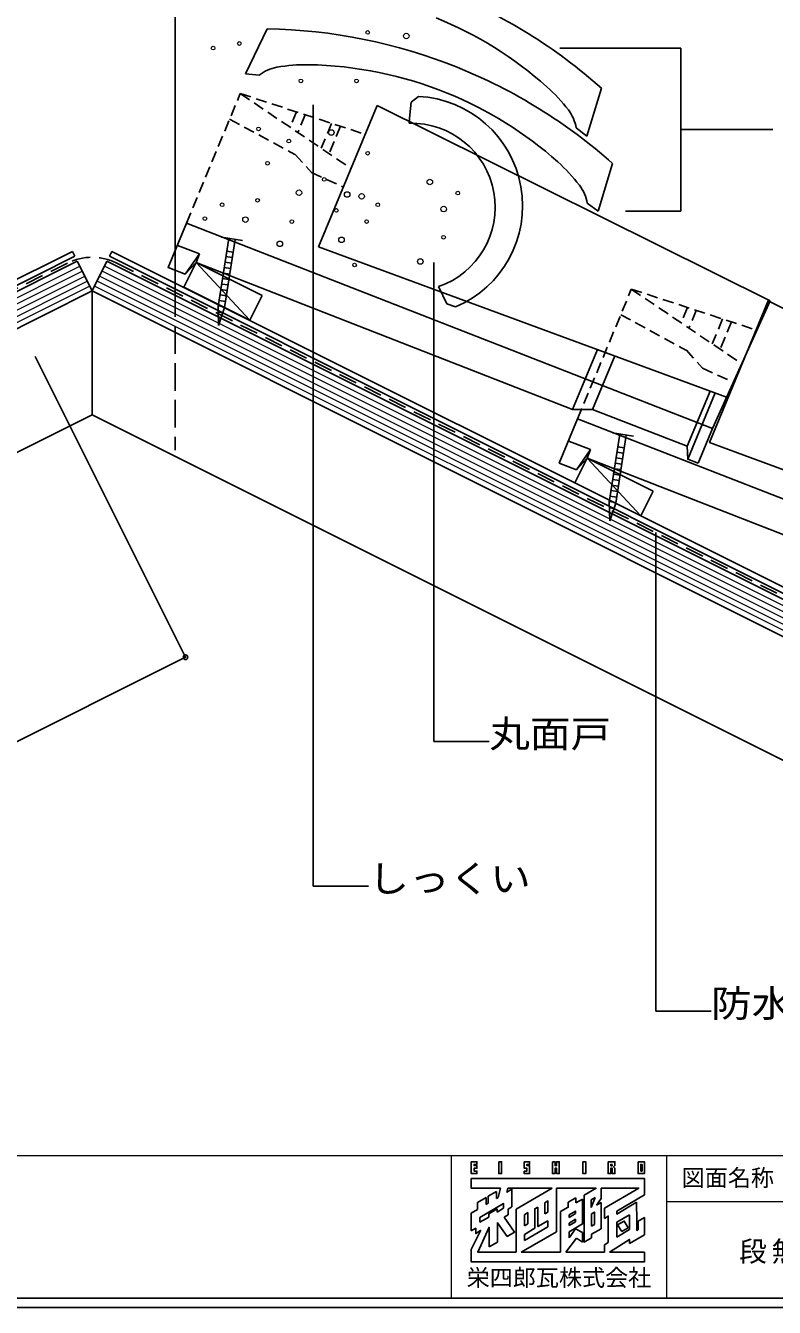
# Model space of a CAD drawing. Units: millimetres, scale not verified. Extents: x -1898 to 2142, y -2692 to 1538.
# Drawn here: x -910 to -505, y -1252 to -557 of the extents above; entities that cross this region are included whole.
import ezdxf
from ezdxf.enums import TextEntityAlignment as Align

# ---------------------------------------------------------------- set-up
doc = ezdxf.new("R2010")
doc.units = ezdxf.units.MM
doc.header["$LTSCALE"] = 5
doc.header["$PDMODE"] = 32
doc.header["$PDSIZE"] = 2.5
for name, pattern in [('DASHED1', [1.8, 1.2, -0.6]), ('DASHED2', [3, 2, -1]), ('DASHED3', [4, 3, -1])]:
    doc.linetypes.add(name, pattern=pattern)
doc.layers.add('0-A', color=7, linetype='Continuous', lineweight=25)
doc.styles.add('ＭＳ ゴシック', font='')
doc.styles.get('ＭＳ ゴシック').set_extended_font_data('MS Gothic')

msp = doc.modelspace()

# ---------------------------------------------------------------- linework, layer by layer
at = {"layer": '0-A', "color": 3}
for p, q in [((-829.345, -314.864), (-829.345, -700.187)), ((-1597.5, -1035.885), (-885.078, -679.669)), ((-885.078, -679.669), (-883.736, -682.352)), ((-864.954, -682.352), (-863.612, -679.669)), ((-151.19, -1035.885), (-863.612, -679.669)), ((-1647.608, -1067.647), (-882.395, -685.035)), ((-1596.158, -1038.568), (-883.736, -682.352)), ((-882.395, -685.035), (-874.345, -701.135)), ((-866.295, -685.035), (-874.345, -701.135)), ((-101.082, -1067.647), (-866.295, -685.035)), ((-152.532, -1038.568), (-864.954, -682.352)), ((-1639.558, -1083.747), (-874.345, -701.135)), ((-874.345, -768.217), (-874.345, -701.135)), ((-109.132, -1083.747), (-874.345, -701.135)), ((-1612.725, -1137.412), (-874.345, -768.217)), ((-135.965, -1137.412), (-874.345, -768.217))]:
    msp.add_line(p, q, dxfattribs=at)
at = {"layer": '0-A', "color": 2}
for p, q in [((-791.145, -583.488), (-779.474, -559.059)), ((-783.897, -584.167), (-791.145, -583.488)), ((-697.503, -595.717), (-701.435, -598.871)), ((-606.146, -617.173), (-598.202, -591.291)), ((-702.235, -607.55), (-701.435, -598.871)), ((-702.485, -610.254), (-702.235, -607.55)), ((-606.146, -617.173), (-611.941, -612.767)), ((-600.146, -657.95), (-592.203, -632.068)), ((-600.146, -657.95), (-605.941, -653.544)), ((-823.198, -664.357), (-538.081, -775.618)), ((-817.984, -685.713), (-823.85, -692.012)), ((-817.984, -685.713), (-613.921, -765.344)), ((-686.615, -698.744), (-682.161, -708.18)), ((-677.387, -709.799), (-682.161, -708.18)), ((-603.067, -765.284), (-613.921, -765.344)), ((-611.219, -770.347), (-326.103, -881.609)), ((-603.067, -765.284), (-551.82, -785.286)), ((-538.081, -775.618), (-545.925, -794.474)), ((-606.006, -791.704), (-611.871, -798.003)), ((-606.006, -791.704), (-401.943, -871.335)), ((-1893.194, -1246.853), (86.806, -1246.853))]:
    msp.add_line(p, q, dxfattribs=at)
at = {"layer": '0-A', "color": 6}
for p, q in [((-620.902, -569.594), (-555.319, -569.594)), ((-555.319, -569.594), (-555.319, -657.95)), ((-754.572, -600.223), (-754.572, -1023.712)), ((-555.319, -613.678), (-505.319, -613.678)), ((-585.317, -657.95), (-555.319, -657.95)), ((-689.052, -685.722), (-689.052, -945.326)), ((-905.268, -736.589), (-823.754, -899.613)), ((-568.849, -1091.391), (-568.849, -832.083)), ((-689.052, -945.326), (-659.052, -945.326)), ((-754.572, -1023.712), (-724.572, -1023.712)), ((-568.849, -1091.391), (-538.849, -1091.391))]:
    msp.add_line(p, q, dxfattribs=at)
at = {"layer": '0-A', "linetype": 'DASHED1'}
for p, q in [((-823.198, -664.357), (-794.063, -594.143)), ((-794.063, -594.143), (-726.37, -616.266)), ((-794.063, -594.143), (-734.038, -634.743)), ((-763.596, -604.098), (-767.046, -612.413)), ((-799.811, -608.001), (-764.456, -627.165)), ((-758.834, -605.655), (-762.826, -615.271)), ((-744.554, -610.321), (-750.162, -623.834)), ((-739.795, -611.877), (-745.941, -626.691)), ((-611.219, -770.347), (-582.085, -700.134)), ((-582.085, -700.134), (-514.392, -722.257)), ((-582.085, -700.134), (-522.06, -740.734)), ((-587.832, -713.992), (-552.478, -733.156)), ((-551.617, -710.089), (-555.067, -718.404)), ((-546.856, -711.646), (-550.847, -721.262)), ((-532.576, -716.312), (-538.184, -729.825)), ((-527.817, -717.868), (-533.963, -732.682))]:
    msp.add_line(p, q, dxfattribs=at)
at = {"layer": '0-A'}
for p, q in [((-751.672, -677.241), (-719.854, -600.559)), ((-719.854, -600.559), (-506.857, -706.442)), ((-792.903, -673.784), (-804.27, -672.037)), ((-796.857, -673.177), (-802.537, -710.133)), ((-828.436, -676.264), (-816.167, -681.054)), ((-797.92, -680.095), (-801.38, -679.564)), ((-751.672, -677.241), (-530.414, -758.633)), ((-824.692, -699.129), (-817.984, -685.713)), ((-823.85, -692.012), (-816.167, -681.054)), ((-817.984, -685.713), (-816.167, -681.054)), ((-817.984, -685.713), (-782.207, -703.601)), ((-798.832, -686.026), (-802.291, -685.494)), ((-798.376, -683.061), (-801.836, -682.529)), ((-800.199, -694.921), (-803.659, -694.39)), ((-799.743, -691.956), (-803.203, -691.424)), ((-799.287, -688.991), (-802.747, -688.459)), ((-824.692, -699.129), (-788.915, -717.018)), ((-801.111, -700.852), (-804.57, -700.32)), ((-800.655, -697.886), (-804.115, -697.354)), ((-802.022, -706.782), (-805.482, -706.25)), ((-801.567, -703.817), (-805.026, -703.285)), ((-539.693, -783.232), (-507.875, -706.55)), ((-538.081, -775.618), (-506.857, -706.442)), ((-507.875, -706.55), (-294.879, -812.432)), ((-802.478, -709.747), (-805.938, -709.216)), ((-803.512, -713.018), (-805.934, -712.647)), ((-805.786, -719.751), (-802.537, -710.133)), ((-804.487, -715.904), (-805.871, -715.691)), ((-613.921, -765.344), (-600.444, -732.868)), ((-603.067, -765.284), (-591.052, -736.322)), ((-551.82, -785.286), (-539.391, -755.327)), ((-551.514, -792.291), (-536.579, -756.38)), ((-616.458, -782.255), (-604.188, -787.045)), ((-580.925, -779.775), (-592.291, -778.028)), ((-584.879, -779.168), (-590.559, -816.124)), ((-539.693, -783.232), (-318.436, -864.624)), ((-612.714, -805.12), (-606.006, -791.704)), ((-611.871, -798.003), (-604.188, -787.045)), ((-606.006, -791.704), (-604.188, -787.045)), ((-606.006, -791.704), (-570.228, -809.592)), ((-576.936, -823.008), (-606.005, -791.703)), ((-586.853, -792.017), (-590.313, -791.485)), ((-586.397, -789.051), (-589.857, -788.52)), ((-585.942, -786.086), (-589.402, -785.555)), ((-587.765, -797.947), (-591.225, -797.415)), ((-587.309, -794.982), (-590.769, -794.45)), ((-612.714, -805.12), (-576.936, -823.008)), ((-588.677, -803.877), (-592.136, -803.345)), ((-588.221, -800.912), (-591.68, -800.381)), ((-590.044, -812.773), (-593.504, -812.241)), ((-589.588, -809.808), (-593.048, -809.276)), ((-589.132, -806.842), (-592.592, -806.311)), ((-570.228, -809.592), (-576.936, -823.008)), ((-590.5, -815.738), (-593.96, -815.207)), ((-591.534, -819.009), (-593.956, -818.638)), ((-593.807, -825.742), (-590.559, -816.124)), ((-592.509, -821.895), (-593.893, -821.682)), ((-592.477, -1175.193), (-593.204, -1175.193)), ((-592.477, -1174.399), (-592.477, -1175.193)), ((-576.205, -1177.971), (-576.998, -1177.971)), ((-576.205, -1174.399), (-576.205, -1177.971)), ((-652.934, -1187.298), (-654.253, -1192.281)), ((-622.573, -1210.846), (-622.573, -1187.298)), ((-598.43, -1192.788), (-598.43, -1187.232)), ((-660.739, -1192.37), (-665.435, -1194.97)), ((-660.739, -1196.072), (-660.739, -1192.37)), ((-655.249, -1192.824), (-655.249, -1189.084)), ((-654.253, -1192.281), (-655.249, -1192.824)), ((-612.122, -1192.503), (-616.289, -1194.905)), ((-612.122, -1195.206), (-612.122, -1192.503)), ((-608.55, -1193.185), (-612.122, -1195.206)), ((-601.651, -1192.367), (-603.787, -1197.758)), ((-603.787, -1193.633), (-601.651, -1192.367)), ((-603.787, -1197.758), (-603.787, -1193.633)), ((-600.929, -1196.536), (-598.43, -1192.788)), ((-659.747, -1195.434), (-660.739, -1196.072)), ((-654.852, -1198.437), (-659.35, -1201.095)), ((-659.35, -1201.095), (-659.35, -1202.924)), ((-651.346, -1198.146), (-654.852, -1200.277)), ((-654.852, -1200.277), (-654.852, -1198.437)), ((-632.826, -1197.484), (-632.693, -1208.001)), ((-628.923, -1201.128), (-628.923, -1195.169)), ((-627.335, -1200.263), (-628.923, -1201.128)), ((-612.386, -1200.99), (-615.826, -1203.096)), ((-603.721, -1207.873), (-603.721, -1201.188)), ((-598.43, -1195.037), (-600.929, -1196.536)), ((-596.71, -1198.079), (-596.71, -1203.636)), ((-659.35, -1202.924), (-664.179, -1205.764)), ((-664.179, -1205.764), (-664.179, -1203.107)), ((-640.036, -1207.681), (-640.036, -1201.652)), ((-638.183, -1206.612), (-640.036, -1207.681)), ((-627.335, -1208.134), (-640.036, -1215.647)), ((-615.826, -1203.096), (-615.826, -1201.783)), ((-612.386, -1205.422), (-615.826, -1207.486)), ((-615.826, -1207.486), (-615.826, -1206.216)), ((-602.134, -1207.037), (-603.721, -1207.873)), ((-583.15, -1201.735), (-583.15, -1209.655)), ((-663.65, -1209.985), (-668.809, -1220.569)), ((-666.031, -1211.64), (-663.65, -1209.985)), ((-641.761, -1221.958), (-622.573, -1210.846)), ((-640.036, -1212.367), (-634.413, -1208.994)), ((-640.036, -1215.647), (-640.036, -1212.367)), ((-617.501, -1221.958), (-611.791, -1214.417)), ((-612.35, -1209.341), (-615.826, -1214.129)), ((-615.826, -1214.129), (-615.826, -1210.846)), ((-608.55, -1211.309), (-612.35, -1209.341)), ((-611.791, -1214.417), (-608.616, -1216.468)), ((-608.55, -1216.468), (-608.55, -1211.309)), ((-583.15, -1209.655), (-589.959, -1213.892)), ((-587.317, -1210.714), (-583.811, -1208.729)), ((-659.152, -1219.114), (-654.654, -1216.468)), ((-620.522, -1221.958), (-641.761, -1221.958)), ((-596.644, -1221.958), (-617.501, -1221.958)), ((-574.948, -1221.958), (-593.948, -1221.958)), ((-1898.193, -1251.853), (91.806, -1251.853))]:
    msp.add_line(p, q, dxfattribs=at)
at = {"layer": '0-A', "color": 6, "linetype": 'DASHED2'}
for p, q in [((-887.762, -686.041), (-1648.279, -1066.306)), ((-860.928, -686.041), (-100.411, -1066.306))]:
    msp.add_line(p, q, dxfattribs=at)
at = {"layer": '0-A', "color": 4, "lineweight": 9}
for p, q in [((-1646.266, -1070.331), (-881.053, -687.718)), ((-1644.925, -1073.014), (-879.712, -690.402)), ((-1643.583, -1075.697), (-878.37, -693.085)), ((-105.107, -1075.697), (-870.32, -693.085)), ((-103.765, -1073.014), (-868.979, -690.402)), ((-102.424, -1070.331), (-867.637, -687.718)), ((-1642.242, -1078.381), (-877.028, -695.768)), ((-1640.9, -1081.064), (-875.687, -698.451)), ((-107.79, -1081.064), (-873.003, -698.451)), ((-106.448, -1078.381), (-871.662, -695.768)), ((-1893.194, -1169.493), (86.806, -1169.493)), ((-679.536, -1246.853), (-679.536, -1169.493)), ((-562.971, -1169.493), (-562.971, -1246.853)), ((-562.971, -1194.502), (86.806, -1194.502))]:
    msp.add_line(p, q, dxfattribs=at)
at = {"layer": '0-A', "color": 3, "linetype": 'DASHED3'}
msp.add_line((-829.345, -700.187), (-829.345, -787.395), dxfattribs=at)
at = {"layer": '0-A', "linetype": 'DASHED1'}
for points in [[(-764.403, -627.062), (-755.522, -636.967), (-738.2, -644.8)], [(-552.424, -733.053), (-543.543, -742.958), (-526.221, -750.791)]]:
    msp.add_lwpolyline(points, dxfattribs=at)
at = {"layer": '0-A', "color": 2}
for points in [[(-823.198, -664.357), (-833.164, -688.377), (-823.85, -692.012)], [(-611.219, -770.347), (-621.186, -794.368), (-611.871, -798.003)], [(-551.849, -785.287), (-551.514, -792.291), (-545.925, -794.474)]]:
    msp.add_lwpolyline(points, dxfattribs=at)
at = {"layer": '0-A'}
for points in [[(-800.317, -672.645), (-805.997, -709.601), (-805.786, -719.751)], [(-782.207, -703.601), (-788.915, -717.018), (-817.984, -685.713)], [(-588.338, -778.636), (-594.018, -815.592), (-593.807, -825.742)], [(-593.204, -1175.193), (-593.204, -1174.399), (-592.477, -1174.399)], [(-576.998, -1177.971), (-576.998, -1174.399), (-576.205, -1174.399)], [(-668.809, -1181.939), (-668.809, -1187.298), (-652.934, -1187.298)], [(-589.897, -1199.733), (-574.948, -1190.936), (-574.948, -1181.939), (-668.809, -1181.939)], [(-646.848, -1197.418), (-646.848, -1187.875), (-649.59, -1189.429), (-648.999, -1187.298), (-625.021, -1187.298)], [(-625.021, -1187.298), (-644.467, -1198.675), (-644.467, -1221.958)], [(-622.573, -1187.298), (-601.185, -1187.298), (-607.69, -1191.134)], [(-598.43, -1187.232), (-578.067, -1187.232), (-596.71, -1198.079)], [(-655.249, -1189.084), (-659.747, -1191.663), (-659.747, -1195.434)], [(-628.923, -1195.169), (-627.335, -1194.203), (-627.335, -1200.263)], [(-615.826, -1210.846), (-608.55, -1206.612), (-608.55, -1193.185)], [(-607.69, -1191.134), (-607.69, -1216.468), (-603.721, -1214.153), (-603.721, -1212.235), (-598.43, -1209.258), (-598.43, -1195.037)], [(-665.435, -1194.97), (-665.435, -1198.807), (-668.809, -1200.792), (-668.809, -1210.383)], [(-664.179, -1203.107), (-651.346, -1195.66), (-651.346, -1198.146)], [(-651.081, -1203.041), (-648.767, -1201.652), (-648.767, -1198.609), (-646.848, -1197.418)], [(-640.036, -1201.652), (-638.183, -1200.511), (-638.183, -1206.612)], [(-634.413, -1208.994), (-634.413, -1198.391), (-632.826, -1197.484)], [(-616.289, -1194.905), (-616.289, -1197.616), (-620.522, -1199.998), (-620.522, -1221.958)], [(-615.826, -1201.783), (-612.386, -1199.693), (-612.386, -1200.99)], [(-603.721, -1201.188), (-602.134, -1200.222), (-602.134, -1207.037)], [(-579.247, -1194.839), (-589.897, -1201.335), (-589.897, -1199.733)], [(-583.084, -1217.196), (-574.948, -1212.499), (-574.948, -1203.239), (-578.321, -1205.223), (-578.321, -1209.721), (-578.52, -1209.92), (-579.049, -1210.184), (-579.181, -1204.959), (-579.247, -1194.839)], [(-654.654, -1216.468), (-654.654, -1205.982), (-649.383, -1213.423), (-645.353, -1211.047), (-651.081, -1203.041)], [(-632.693, -1208.001), (-632.693, -1208.067), (-627.401, -1205.025), (-627.335, -1205.091), (-627.335, -1208.134)], [(-615.826, -1206.216), (-612.386, -1204.124), (-612.386, -1205.422)], [(-596.71, -1203.636), (-594.593, -1202.407), (-594.593, -1216.732)], [(-589.959, -1213.892), (-589.896, -1205.601), (-583.15, -1201.735)], [(-583.811, -1208.729), (-585.913, -1205.069), (-589.579, -1207.187), (-587.317, -1210.714)], [(-668.809, -1210.383), (-666.428, -1209.022), (-666.428, -1211.838), (-666.031, -1211.64)], [(-644.467, -1221.958), (-665.309, -1221.958), (-659.152, -1208.481), (-659.152, -1219.114)], [(-593.948, -1221.958), (-583.084, -1214.994), (-583.084, -1217.196)], [(-668.809, -1220.569), (-668.809, -1227.25), (-574.948, -1227.25), (-574.948, -1221.958)], [(-594.593, -1216.732), (-596.644, -1217.989), (-596.644, -1221.958)]]:
    msp.add_lwpolyline(points, dxfattribs=at)
at = {"layer": '0-A', "color": 6}
msp.add_lwpolyline([(-1244.133, -1109.806), (-1033.944, -1004.709), (-823.754, -899.613)], dxfattribs=at)
at = {"layer": '0-A'}
for points in [[(-668.809, -1172.944), (-668.809, -1179.361), (-665.766, -1179.361), (-665.766, -1177.971), (-667.354, -1177.971), (-667.354, -1176.45), (-665.766, -1176.45), (-665.766, -1175.061), (-667.354, -1175.061), (-667.354, -1174.399), (-665.766, -1174.399), (-665.766, -1172.944)], [(-653.926, -1172.944), (-653.926, -1179.361), (-652.405, -1179.361), (-652.405, -1172.944)], [(-640.168, -1172.944), (-640.168, -1176.45), (-638.647, -1176.45), (-638.647, -1177.971), (-640.168, -1177.971), (-640.168, -1179.361), (-637.191, -1179.361), (-637.191, -1175.061), (-638.647, -1175.061), (-638.647, -1174.399), (-637.191, -1174.399), (-637.191, -1172.944)], [(-624.822, -1172.944), (-624.822, -1179.361), (-623.367, -1179.361), (-623.367, -1176.45), (-622.573, -1176.45), (-622.573, -1179.361), (-621.118, -1179.361), (-621.118, -1172.944), (-622.573, -1172.944), (-622.573, -1174.995), (-623.367, -1174.995), (-623.367, -1172.944)], [(-608.285, -1172.944), (-608.285, -1179.361), (-606.764, -1179.361), (-606.764, -1172.944)], [(-594.726, -1172.944), (-594.726, -1179.361), (-593.204, -1179.361), (-593.204, -1176.45), (-592.477, -1176.45), (-592.477, -1179.361), (-591.022, -1179.361), (-591.022, -1176.45), (-591.749, -1175.722), (-591.022, -1174.995), (-591.022, -1172.944)], [(-578.453, -1172.944), (-578.453, -1179.361), (-574.948, -1179.361), (-574.948, -1172.944)]]:
    msp.add_lwpolyline(points, close=True, dxfattribs=at)
at = {"layer": '0-A', "color": 4, "lineweight": 9}
for centre, radius in [((-724.996, -561.005), 1), ((-704.057, -562.955), 1.5), ((-808.808, -569.502), 1), ((-794.566, -567.031), 1), ((-761.15, -587.3), 1), ((-761.15, -587.3), 1), ((-731.022, -587.3), 1), ((-731.022, -587.3), 1), ((-784.158, -613.325), 1), ((-744.694, -615.25), 1.5), ((-767.724, -619.899), 1), ((-779.227, -631.95), 1), ((-724.996, -626.472), 1), ((-748.551, -640.715), 1), ((-691.289, -642.069), 1.5), ((-784.706, -652.009), 1), ((-762.215, -647.87), 1.5), ((-736.111, -648.866), 1.5), ((-728.251, -649.851), 1.5), ((-676.196, -648.102), 1), ((-803.878, -654.41), 1), ((-741.978, -657.487), 1), ((-719.518, -654.41), 1), ((-683.779, -656.751), 1.5), ((-813.191, -661.87), 1), ((-791.248, -662.45), 1.5), ((-766.08, -663.513), 1), ((-725.544, -663.513), 1), ((-739.207, -673.406), 1.5), ((-683.865, -671.995), 1), ((-772.623, -675.598), 1.5), ((-732.117, -687.068), 1), ((-696.433, -685.175), 1.5)]:
    msp.add_circle(centre, radius, dxfattribs=at)
at = {"layer": '0-A', "color": 2}
for centre, radius, start, end in [((-790.478, -807.803), 289.564, 48.39293, 68.08371), ((-766.541, -746.403), 208.663, 48.36996, 67.84421), ((-784.478, -848.579), 289.564, 68.08362, 89.00975), ((-770.289, -601.971), 22.408, 100.01164, 127.39165), ((-758.538, -668.533), 90, 89.03273, 100.01166), ((-760.541, -787.179), 208.663, 67.84412, 89.03275), ((-784.478, -848.58), 289.564, 48.39293, 68.08371), ((-700.389, -655.04), 59.393, 292.78564, 87.21436), ((-760.541, -787.179), 208.663, 48.36996, 67.84421), ((-687.71, -657.707), 90, 37.39102, 48.36995), ((-634.008, -616.662), 22.408, 10.01097, 37.39098), ((-701.372, -655.722), 45.481, 288.93192, 91.40262), ((-681.711, -698.485), 90, 37.39102, 48.36995), ((-628.008, -657.44), 22.408, 10.01097, 37.39098)]:
    msp.add_arc(centre, radius, start, end, dxfattribs=at)
at = {"layer": '0-A', "color": 6, "linetype": 'DASHED2'}
msp.add_arc((-874.345, -712.874), 30, 63.43457, 116.56543, dxfattribs=at)
at = {"layer": '0-A', "color": 6}
msp.add_point((-823.754, -899.613), dxfattribs=at)

# ---------------------------------------------------------------- texts
at = {"layer": '0-A', "color": 3, "style": 'ＭＳ ゴシック', "width": 1.1}
for s, p in [('丸面戸', (-659.052, -952.826)), ('しっくい', (-724.572, -1031.212)), ('防水：ゴムアスルーフィング', (-538.849, -1098.891))]:
    msp.add_text(s, height=14.66, dxfattribs=at).set_placement(p, align=Align.BOTTOM_LEFT)
at = {"layer": '0-A', "color": 3, "style": 'ＭＳ ゴシック'}
msp.add_text('図面名称', height=9.164, dxfattribs=at).set_placement((-554.775, -1188.984), align=Align.BOTTOM_LEFT)
at = {"layer": '0-A', "style": 'ＭＳ ゴシック'}
msp.add_text('栄四郎瓦株式会社', height=9.164, dxfattribs=at).set_placement((-671.322, -1243.099), align=Align.BOTTOM_LEFT)
at = {"layer": '0-A', "insert": (-523.638, -1228.434), "char_height": 11, "attachment_point": 7, "style": 'ＭＳ ゴシック'}
msp.add_mtext('\\T1.17;段無飛鳥野\u3000大棟詳細図（1）', dxfattribs=at)

doc.saveas('drawing.dxf')
